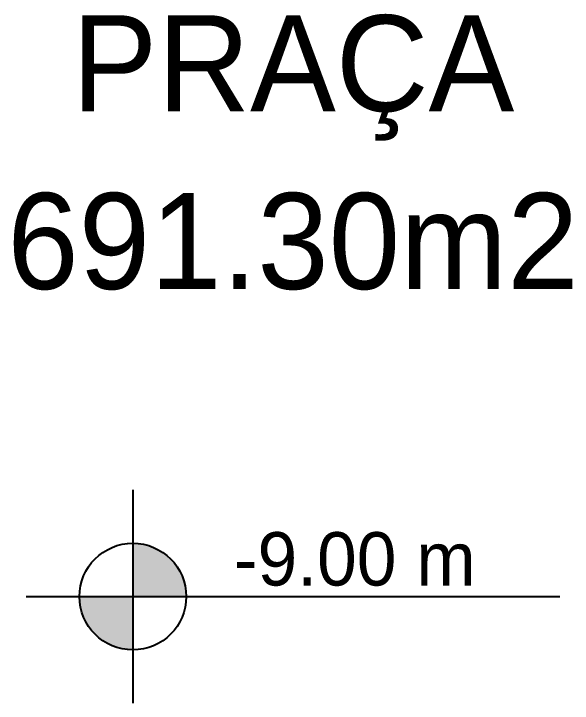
# Model space of a CAD drawing. Header units: millimetres. Extents: x 387 to 811, y 539 to 827.
# Drawn here: x 509.307 to 510.354, y 761.329 to 762.622 of the extents above; entities that cross this region are included whole.
import ezdxf
from ezdxf.enums import TextEntityAlignment as Align

# ---------------------------------------------------------------- set-up
doc = ezdxf.new("R2010")
doc.units = ezdxf.units.MM
doc.layers.add('SIMBOLOS', color=4, linetype='Continuous')
doc.layers.add('TEXTO', color=4, linetype='Continuous')

msp = doc.modelspace()

# ---------------------------------------------------------------- hatches: boundary and pattern name
at = {"layer": 'SIMBOLOS'}
h = msp.add_hatch(color=256, dxfattribs=at)
h.dxf.hatch_style = 1
h.paths.add_polyline_path([(509.5305, 761.5291), (509.4305, 761.5291, 0.414214), (509.5305, 761.4291)])
h.paths.add_polyline_path([(509.5305, 761.6291), (509.5305, 761.5291), (509.6305, 761.5291, 0.414214)])
h = msp.add_hatch(color=256, dxfattribs=at)
h.dxf.hatch_style = 1
h.paths.add_polyline_path([(509.5305, 761.5291), (509.4305, 761.5291, 0.414214), (509.5305, 761.4291)])
h.paths.add_polyline_path([(509.5305, 761.6291), (509.5305, 761.5291), (509.6305, 761.5291, 0.414214)])

# ---------------------------------------------------------------- linework, layer by layer
for p, q in [((509.5305, 761.7291, 83.6372), (509.5305, 761.3291, 83.6372)), ((509.5305, 761.7291, 83.6372), (509.5305, 761.3291, 83.6372)), ((509.3305, 761.5291, 83.6372), (510.3305, 761.5291, 83.6372)), ((509.3305, 761.5291, 83.6372), (510.3305, 761.5291, 83.6372))]:
    msp.add_line(p, q, dxfattribs=at)
msp.add_circle((509.5305, 761.5291, 83.6372), 0.1, dxfattribs=at)
msp.add_circle((509.5305, 761.5291, 83.6372), 0.1, dxfattribs=at)

# ---------------------------------------------------------------- texts
msp.add_text('-9.00 m', height=0.1, dxfattribs=at).set_placement((509.9463, 761.5498, 83.6372), align=Align.CENTER)
msp.add_text('-9.00 m', height=0.1, dxfattribs=at).set_placement((509.9463, 761.5498, 83.6372), align=Align.CENTER)
at = {"layer": 'TEXTO'}
for s, p in [('PRAÇA', (509.8305, 762.5291, 83.6372)), ('PRAÇA', (509.8305, 762.5291, 83.6372)), ('691.30m2', (509.8305, 762.1958, 83.6372)), ('691.30m2', (509.8305, 762.1958, 83.6372))]:
    msp.add_text(s, height=0.18, dxfattribs=at).set_placement(p, align=Align.MIDDLE_CENTER)

doc.saveas('drawing.dxf')
